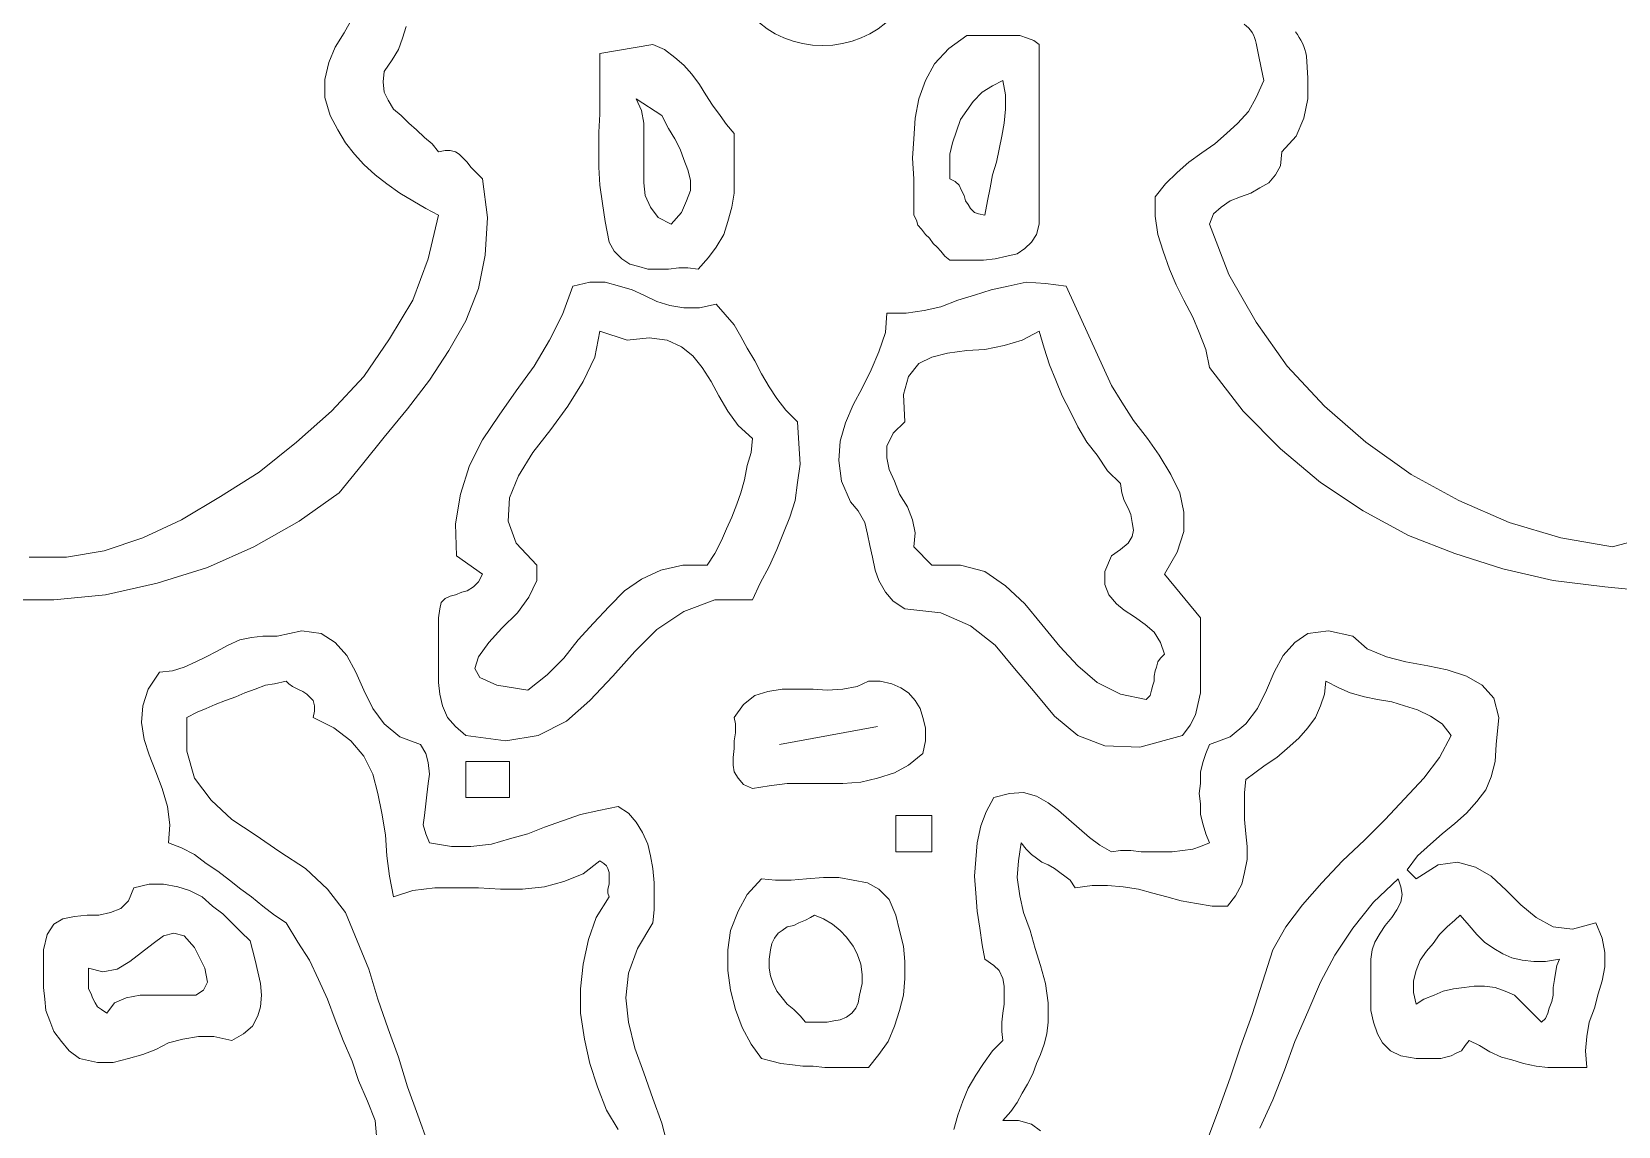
# Model space of a CAD drawing. Header units: millimetres. Extents: x -102 to 1947, y 0 to 1377.
# Drawn here: x 44 to 179.3, y 648.2 to 741.6 of the extents above; entities that cross this region are included whole.
import ezdxf

# ---------------------------------------------------------------- set-up
doc = ezdxf.new("R2010")
doc.units = ezdxf.units.MM
doc.layers.add('ceco.net 341', color=7, linetype='Continuous', lineweight=5)

# ---------------------------------------------------------------- blocks, each defined once
blk = doc.blocks.new('A$C00E300AF')
for p, q in [((-280.4, 823.99), (-289.44, 822.45)), ((-278.42, 823.11), (-280.4, 823.99)), ((-276.65, 821.79), (-278.42, 823.11)), ((-229.94, 823.33), (-232.36, 820.68)), ((-226.85, 825.53), (-229.94, 823.33)), ((-225.53, 825.53), (-226.85, 825.53)), ((-224.21, 825.53), (-225.53, 825.53)), ((-222.89, 825.53), (-224.21, 825.53)), ((-221.56, 825.53), (-222.89, 825.53)), ((-220.24, 825.53), (-221.56, 825.53)), ((-218.92, 825.53), (-220.24, 825.53)), ((-217.82, 825.53), (-218.92, 825.53)), ((-216.5, 825.09), (-217.82, 825.53)), ((-215.39, 824.65), (-216.5, 825.09)), ((-214.51, 823.99), (-215.39, 824.65)), ((-214.51, 820.91), (-214.51, 823.99)), ((-289.44, 822.45), (-289.44, 818.92)), ((-275.11, 820.46), (-276.65, 821.79)), ((-273.79, 818.92), (-275.11, 820.46)), ((-232.36, 820.68), (-233.9, 817.82)), ((-214.51, 817.6), (-214.51, 820.91)), ((-289.44, 818.92), (-289.44, 815.4)), ((-272.47, 817.16), (-273.79, 818.92)), ((-233.9, 817.82), (-235.01, 814.73)), ((-214.51, 814.51), (-214.51, 817.6)), ((-289.44, 815.4), (-289.44, 812.09)), ((-271.37, 815.4), (-272.47, 817.16)), ((-270.26, 813.63), (-271.37, 815.4)), ((-268.94, 811.87), (-270.26, 813.63)), ((-235.01, 814.73), (-235.67, 811.43)), ((-214.51, 811.21), (-214.51, 814.51)), ((-289.44, 812.09), (-289.66, 809.01)), ((-267.84, 810.33), (-268.94, 811.87)), ((-266.52, 808.79), (-267.84, 810.33)), ((-235.67, 811.43), (-235.89, 807.9)), ((-214.51, 807.9), (-214.51, 811.21)), ((-289.66, 809.01), (-289.66, 806.14)), ((-266.52, 806.14), (-266.52, 808.79)), ((-235.89, 807.9), (-236.11, 804.6)), ((-214.51, 804.82), (-214.51, 807.9)), ((-289.66, 806.14), (-289.66, 803.06)), ((-266.52, 803.5), (-266.52, 806.14)), ((-236.11, 804.6), (-235.89, 801.07)), ((-214.51, 801.73), (-214.51, 804.82)), ((-289.66, 803.06), (-289.44, 799.97)), ((-266.52, 801.07), (-266.52, 803.5)), ((-214.51, 798.87), (-214.51, 801.73)), ((-289.44, 799.97), (-288.99, 796.89)), ((-266.96, 796.22), (-266.52, 798.65)), ((-266.52, 798.65), (-266.52, 801.07)), ((-235.89, 801.07), (-235.89, 797.99)), ((-214.51, 796), (-214.51, 798.87)), ((-288.99, 796.89), (-288.55, 793.8)), ((-267.62, 793.8), (-266.96, 796.22)), ((-235.89, 797.99), (-235.89, 794.9)), ((-214.51, 793.36), (-214.51, 796)), ((-288.55, 793.8), (-287.89, 790.27)), ((-268.28, 791.6), (-267.62, 793.8)), ((-235.89, 794.9), (-235.45, 794.02)), ((-235.45, 794.02), (-235.23, 793.14)), ((-214.95, 791.6), (-214.51, 793.36)), ((-269.6, 789.39), (-268.28, 791.6)), ((-235.23, 793.14), (-234.57, 792.48)), ((-234.57, 792.48), (-233.9, 791.6)), ((-233.9, 791.6), (-233.24, 790.94)), ((-233.24, 790.94), (-232.58, 790.05)), ((-215.83, 790.27), (-214.95, 791.6)), ((-287.89, 790.27), (-287.01, 788.73)), ((-287.01, 788.73), (-285.69, 787.41)), ((-270.93, 787.63), (-269.6, 789.39)), ((-232.58, 790.05), (-231.92, 789.39)), ((-231.92, 789.39), (-231.26, 788.73)), ((-231.26, 788.73), (-230.6, 787.85)), ((-230.6, 787.85), (-229.72, 787.19)), ((-222, 787.41), (-220.02, 787.85)), ((-220.02, 787.85), (-218.26, 788.29)), ((-218.26, 788.29), (-216.94, 789.17)), ((-216.94, 789.17), (-215.83, 790.27)), ((-285.69, 787.41), (-284.37, 786.53)), ((-284.37, 786.53), (-282.82, 786.09)), ((-282.82, 786.09), (-281.28, 785.65)), ((-281.28, 785.65), (-279.52, 785.65)), ((-279.52, 785.65), (-277.76, 785.65)), ((-277.76, 785.65), (-275.99, 785.87)), ((-275.99, 785.87), (-274.45, 785.87)), ((-274.45, 785.87), (-272.69, 785.65)), ((-272.69, 785.65), (-270.93, 787.63)), ((-229.72, 787.19), (-227.95, 787.19)), ((-227.95, 787.19), (-225.97, 787.19)), ((-225.97, 787.19), (-223.99, 787.19)), ((-223.99, 787.19), (-222, 787.41)), ((-294.06, 782.78), (-295.83, 777.93)), ((-291.2, 783.44), (-294.06, 782.78)), ((-288.55, 783.44), (-291.2, 783.44)), ((-286.13, 782.78), (-288.55, 783.44)), ((-283.93, 782.12), (-286.13, 782.78)), ((-219.8, 782.78), (-222.67, 782.12)), ((-216.72, 783.44), (-219.8, 782.78)), ((-213.41, 783.22), (-216.72, 783.44)), ((-209.88, 782.78), (-213.41, 783.22)), ((-202.17, 765.81), (-209.88, 782.78)), ((-281.94, 781.24), (-283.93, 782.12)), ((-279.74, 780.14), (-281.94, 781.24)), ((-277.54, 779.48), (-279.74, 780.14)), ((-269.6, 779.7), (-272.47, 779.04)), ((-268.06, 777.93), (-269.6, 779.7)), ((-228.4, 780.36), (-231.26, 779.26)), ((-225.53, 781.24), (-228.4, 780.36)), ((-222.67, 782.12), (-225.53, 781.24)), ((-295.83, 777.93), (-298.03, 773.53)), ((-275.11, 779.04), (-277.54, 779.48)), ((-272.47, 779.04), (-275.11, 779.04)), ((-266.52, 776.17), (-268.06, 777.93)), ((-240.52, 778.15), (-240.74, 774.85)), ((-237.21, 778.15), (-240.52, 778.15)), ((-234.12, 778.6), (-237.21, 778.15)), ((-231.26, 779.26), (-234.12, 778.6)), ((-265.42, 774.19), (-266.52, 776.17)), ((-240.74, 774.85), (-241.84, 771.54)), ((-298.03, 773.53), (-300.67, 769.12)), ((-264.31, 772.2), (-265.42, 774.19)), ((-262.99, 770), (-264.31, 772.2)), ((-241.84, 771.54), (-243.16, 768.46)), ((-300.67, 769.12), (-303.76, 764.93)), ((-261.89, 767.8), (-262.99, 770)), ((-260.57, 765.59), (-261.89, 767.8)), ((-243.16, 768.46), (-244.7, 765.37)), ((-303.76, 764.93), (-306.62, 760.75)), ((-259.25, 763.61), (-260.57, 765.59)), ((-257.7, 761.63), (-259.25, 763.61)), ((-244.7, 765.37), (-246.24, 762.51)), ((-200.41, 762.95), (-202.17, 765.81)), ((-306.62, 760.75), (-309.49, 756.56)), ((-255.72, 759.64), (-257.7, 761.63)), ((-246.24, 762.51), (-247.57, 759.42)), ((-198.43, 759.86), (-200.41, 762.95)), ((-255.5, 755.9), (-255.72, 759.64)), ((-247.57, 759.42), (-248.45, 756.34)), ((-196, 756.78), (-198.43, 759.86)), ((-309.49, 756.56), (-311.69, 752.15)), ((-255.28, 752.37), (-255.5, 755.9)), ((-248.45, 756.34), (-248.67, 753.03)), ((-194.02, 753.91), (-196, 756.78)), ((-248.67, 753.03), (-248.23, 749.51)), ((-192.04, 750.61), (-194.02, 753.91)), ((-311.69, 752.15), (-313.23, 747.3)), ((-255.72, 749.29), (-255.28, 752.37)), ((-190.49, 747.52), (-192.04, 750.61)), ((-313.23, 747.3), (-314.12, 742.24)), ((-256.16, 746.2), (-255.72, 749.29)), ((-248.23, 749.51), (-246.69, 745.98)), ((-189.83, 744.22), (-190.49, 747.52)), ((-257.04, 743.34), (-256.16, 746.2)), ((-246.69, 745.98), (-245.36, 744.44)), ((-314.12, 742.24), (-313.9, 736.73)), ((-258.14, 740.69), (-257.04, 743.34)), ((-245.36, 744.44), (-244.26, 742.46)), ((-244.26, 742.46), (-243.82, 740.47)), ((-189.83, 740.91), (-189.83, 744.22)), ((-259.25, 737.83), (-258.14, 740.69)), ((-243.82, 740.47), (-243.38, 738.49)), ((-190.93, 737.39), (-189.83, 740.91)), ((-313.9, 736.73), (-309.49, 733.64)), ((-260.57, 734.96), (-259.25, 737.83)), ((-243.38, 738.49), (-242.94, 736.51)), ((-242.94, 736.51), (-242.5, 734.3)), ((-193.14, 733.64), (-190.93, 737.39)), ((-309.49, 733.64), (-310.15, 732.32)), ((-262.11, 732.1), (-260.57, 734.96)), ((-242.5, 734.3), (-241.84, 732.54)), ((-186.97, 726.15), (-193.14, 733.64)), ((-311.03, 731.44), (-312.13, 730.78)), ((-310.15, 732.32), (-311.03, 731.44)), ((-263.43, 729.23), (-262.11, 732.1)), ((-241.84, 732.54), (-240.74, 730.56)), ((-316.54, 728.79), (-316.76, 727.69)), ((-315.88, 729.45), (-316.54, 728.79)), ((-315, 729.9), (-315.88, 729.45)), ((-314.12, 730.12), (-315, 729.9)), ((-313.01, 730.56), (-314.12, 730.12)), ((-312.13, 730.78), (-313.01, 730.56)), ((-275.11, 727.25), (-269.82, 729.23)), ((-269.82, 729.23), (-263.43, 729.23)), ((-240.74, 730.56), (-239.41, 729.01)), ((-239.41, 729.01), (-237.43, 727.69)), ((-316.76, 727.69), (-316.98, 726.15)), ((-316.98, 726.15), (-316.98, 723.95)), ((-279.74, 724.17), (-275.11, 727.25)), ((-237.43, 727.69), (-231.26, 727.03)), ((-231.26, 727.03), (-226.19, 724.83)), ((-186.97, 723.95), (-186.97, 726.15)), ((-348.93, 722.84), (-350.92, 722.4)), ((-346.95, 723.06), (-348.93, 722.84)), ((-344.53, 723.06), (-346.95, 723.06)), ((-340.34, 723.95), (-344.53, 723.06)), ((-337.03, 723.5), (-340.34, 723.95)), ((-334.61, 721.96), (-337.03, 723.5)), ((-316.98, 723.95), (-316.98, 721.74)), ((-283.49, 720.42), (-279.74, 724.17)), ((-226.19, 724.83), (-222, 721.52)), ((-186.97, 721.96), (-186.97, 723.95)), ((-168.68, 723.5), (-170.88, 721.96)), ((-165.15, 723.95), (-168.68, 723.5)), ((-160.96, 723.06), (-165.15, 723.95)), ((-158.54, 720.86), (-160.96, 723.06)), ((-354.88, 720.42), (-356.65, 719.54)), ((-352.9, 721.52), (-354.88, 720.42)), ((-350.92, 722.4), (-352.9, 721.52)), ((-332.63, 719.76), (-334.61, 721.96)), ((-316.98, 721.74), (-316.98, 719.54)), ((-287.23, 716.23), (-283.49, 720.42)), ((-222, 721.52), (-218.7, 717.56)), ((-186.97, 719.76), (-186.97, 721.96)), ((-170.88, 721.96), (-172.86, 719.76)), ((-155.24, 719.54), (-158.54, 720.86)), ((-360.39, 717.78), (-362.38, 717.11)), ((-358.41, 718.66), (-360.39, 717.78)), ((-356.65, 719.54), (-358.41, 718.66)), ((-331.08, 716.89), (-332.63, 719.76)), ((-316.98, 719.54), (-316.98, 717.33)), ((-218.7, 717.56), (-215.17, 713.37)), ((-186.97, 717.56), (-186.97, 719.76)), ((-186.97, 715.35), (-186.97, 717.56)), ((-172.86, 719.76), (-174.41, 716.89)), ((-151.93, 718.66), (-155.24, 719.54)), ((-148.18, 718), (-151.93, 718.66)), ((-144.88, 717.33), (-148.18, 718)), ((-364.58, 716.89), (-366.56, 714.03)), ((-362.38, 717.11), (-364.58, 716.89)), ((-329.76, 713.81), (-331.08, 716.89)), ((-316.98, 717.33), (-316.98, 715.13)), ((-316.98, 715.13), (-316.76, 713.15)), ((-291.2, 712.05), (-287.23, 716.23)), ((-243.6, 715.35), (-245.58, 714.47)), ((-241.62, 715.35), (-243.6, 715.35)), ((-239.63, 714.91), (-241.62, 715.35)), ((-238.09, 714.25), (-239.63, 714.91)), ((-186.97, 713.37), (-186.97, 715.35)), ((-174.41, 716.89), (-175.73, 713.81)), ((-141.57, 716.23), (-144.88, 717.33)), ((-138.93, 714.69), (-141.57, 716.23)), ((-136.94, 712.49), (-138.93, 714.69)), ((-366.56, 714.03), (-367.44, 711.16)), ((-328.22, 710.72), (-329.76, 713.81)), ((-316.76, 713.15), (-316.32, 711.16)), ((-295.17, 708.52), (-291.2, 712.05)), ((-262.99, 712.93), (-264.98, 711.38)), ((-260.79, 713.59), (-262.99, 712.93)), ((-258.36, 714.03), (-260.79, 713.59)), ((-255.72, 714.03), (-258.36, 714.03)), ((-253.08, 714.03), (-255.72, 714.03)), ((-250.65, 713.81), (-253.08, 714.03)), ((-248.01, 714.03), (-250.65, 713.81)), ((-245.58, 714.47), (-248.01, 714.03)), ((-236.77, 713.37), (-238.09, 714.25)), ((-235.67, 712.05), (-236.77, 713.37)), ((-234.79, 710.72), (-235.67, 712.05)), ((-215.17, 713.37), (-211.87, 709.4)), ((-187.41, 711.38), (-186.97, 713.37)), ((-175.73, 713.81), (-177.27, 710.72)), ((-136.06, 709.18), (-136.94, 712.49)), ((-367.44, 711.16), (-367.66, 708.3)), ((-326.24, 708.08), (-328.22, 710.72)), ((-316.32, 711.16), (-315.44, 709.18)), ((-264.98, 711.38), (-266.52, 709.18)), ((-234.35, 709.18), (-234.79, 710.72)), ((-211.87, 709.4), (-207.9, 706.1)), ((-188.73, 707.86), (-187.85, 709.62)), ((-187.85, 709.62), (-187.41, 711.38)), ((-177.27, 710.72), (-179.25, 708.08)), ((-367.66, 708.3), (-367.22, 705.44)), ((-323.59, 705.88), (-326.24, 708.08)), ((-315.44, 709.18), (-314.12, 707.64)), ((-314.12, 707.64), (-312.35, 706.1)), ((-300.01, 706.1), (-295.17, 708.52)), ((-266.52, 709.18), (-266.3, 708.08)), ((-266.3, 708.08), (-266.3, 706.54)), ((-233.9, 707.42), (-234.35, 709.18)), ((-233.9, 705.21), (-233.9, 707.42)), ((-190.05, 706.1), (-188.73, 707.86)), ((-179.25, 708.08), (-181.9, 705.88)), ((-136.5, 704.55), (-136.06, 709.18)), ((-367.22, 705.44), (-366.34, 702.79)), ((-320.07, 704.55), (-323.59, 705.88)), ((-319.18, 703.01), (-320.07, 704.55)), ((-312.35, 706.1), (-305.52, 705.21)), ((-305.52, 705.21), (-300.01, 706.1)), ((-266.52, 703.89), (-266.74, 702.35)), ((-266.3, 706.54), (-266.52, 705.21)), ((-266.52, 705.21), (-266.52, 703.89)), ((-234.35, 703.01), (-233.9, 705.21)), ((-207.9, 706.1), (-203.27, 704.33)), ((-203.27, 704.33), (-197.32, 704.11)), ((-197.32, 704.11), (-190.05, 706.1)), ((-185.42, 704.55), (-186.09, 703.01)), ((-181.9, 705.88), (-185.42, 704.55)), ((-136.72, 701.69), (-136.5, 704.55)), ((-366.34, 702.79), (-365.24, 699.93)), ((-318.74, 701.47), (-319.18, 703.01)), ((-318.52, 699.49), (-318.74, 701.47)), ((-304.86, 701.69), (-312.35, 701.69)), ((-312.35, 701.69), (-312.35, 695.52)), ((-304.86, 695.52), (-304.86, 701.69)), ((-266.74, 702.35), (-266.74, 701.03)), ((-236.77, 701.03), (-234.35, 703.01)), ((-186.53, 701.69), (-186.97, 699.93)), ((-186.09, 703.01), (-186.53, 701.69)), ((-137.39, 699.04), (-136.72, 701.69)), ((-365.24, 699.93), (-364.14, 697.06)), ((-318.74, 697.94), (-318.52, 699.49)), ((-266.74, 701.03), (-266.52, 699.93)), ((-266.52, 699.93), (-265.86, 698.82)), ((-265.86, 698.82), (-264.98, 697.72)), ((-244.92, 698.16), (-242.06, 698.82)), ((-242.06, 698.82), (-239.19, 699.71)), ((-239.19, 699.71), (-236.77, 701.03)), ((-186.97, 699.93), (-186.97, 697.94)), ((-138.27, 696.84), (-137.39, 699.04)), ((-364.14, 697.06), (-363.26, 693.98)), ((-319.18, 694.42), (-318.96, 695.96)), ((-318.96, 695.96), (-318.74, 697.94)), ((-264.98, 697.72), (-263.43, 697.06)), ((-263.43, 697.06), (-260.57, 697.5)), ((-260.57, 697.5), (-257.48, 697.94)), ((-257.48, 697.94), (-254.4, 697.94)), ((-254.4, 697.94), (-251.31, 697.94)), ((-251.31, 697.94), (-248.01, 697.94)), ((-248.01, 697.94), (-244.92, 698.16)), ((-219.58, 696.18), (-222.23, 695.52)), ((-217.16, 696.4), (-219.58, 696.18)), ((-214.95, 695.74), (-217.16, 696.4)), ((-212.97, 694.64), (-214.95, 695.74)), ((-186.97, 697.94), (-187.19, 696.18)), ((-187.19, 696.18), (-186.97, 694.42)), ((-139.81, 694.86), (-138.27, 696.84)), ((-363.26, 693.98), (-362.82, 690.89)), ((-319.4, 692.43), (-319.18, 694.42)), ((-312.35, 695.52), (-304.86, 695.52)), ((-289.66, 693.32), (-292.74, 692.65)), ((-286.35, 693.98), (-289.66, 693.32)), ((-284.59, 692.87), (-286.35, 693.98)), ((-223.55, 693.09), (-224.43, 690.67)), ((-222.23, 695.52), (-223.55, 693.09)), ((-211.21, 693.32), (-212.97, 694.64)), ((-209.44, 691.77), (-211.21, 693.32)), ((-186.97, 694.42), (-186.97, 692.65)), ((-141.57, 692.87), (-139.81, 694.86)), ((-362.82, 690.89), (-363.04, 687.81)), ((-319.63, 690.89), (-319.4, 692.43)), ((-319.18, 689.35), (-319.63, 690.89)), ((-298.91, 690.45), (-301.78, 689.35)), ((-295.83, 691.55), (-298.91, 690.45)), ((-292.74, 692.65), (-295.83, 691.55)), ((-283.27, 691.33), (-284.59, 692.87)), ((-282.16, 689.57), (-283.27, 691.33)), ((-232.8, 692.43), (-238.97, 692.43)), ((-238.97, 692.43), (-238.97, 686.26)), ((-232.8, 686.26), (-232.8, 692.43)), ((-224.43, 690.67), (-225.09, 687.81)), ((-207.68, 690.23), (-209.44, 691.77)), ((-186.97, 692.65), (-186.53, 690.89)), ((-186.53, 690.89), (-186.09, 689.35)), ((-145.76, 689.35), (-143.56, 691.11)), ((-143.56, 691.11), (-141.57, 692.87)), ((-363.04, 687.81), (-360.83, 686.92)), ((-318.52, 687.81), (-319.18, 689.35)), ((-314.78, 687.15), (-318.52, 687.81)), ((-304.86, 688.47), (-307.95, 687.59)), ((-301.78, 689.35), (-304.86, 688.47)), ((-281.28, 687.59), (-282.16, 689.57)), ((-225.09, 687.81), (-225.31, 684.94)), ((-205.92, 688.69), (-207.68, 690.23)), ((-204.16, 687.37), (-205.92, 688.69)), ((-185.42, 687.81), (-186.97, 687.15)), ((-186.09, 689.35), (-185.42, 687.81)), ((-147.74, 687.59), (-145.76, 689.35)), ((-360.83, 686.92), (-358.63, 685.82)), ((-358.63, 685.82), (-356.65, 684.28)), ((-311.47, 687.15), (-314.78, 687.15)), ((-307.95, 687.59), (-311.47, 687.15)), ((-280.84, 685.6), (-281.28, 687.59)), ((-280.4, 683.4), (-280.84, 685.6)), ((-238.97, 686.26), (-232.8, 686.26)), ((-225.31, 684.94), (-225.53, 682.08)), ((-202.17, 686.26), (-204.16, 687.37)), ((-200.63, 686.48), (-202.17, 686.26)), ((-198.87, 686.48), (-200.63, 686.48)), ((-197.1, 686.26), (-198.87, 686.48)), ((-195.34, 686.26), (-197.1, 686.26)), ((-193.36, 686.26), (-195.34, 686.26)), ((-191.82, 686.26), (-193.36, 686.26)), ((-190.05, 686.48), (-191.82, 686.26)), ((-188.29, 686.7), (-190.05, 686.48)), ((-186.97, 687.15), (-188.29, 686.7)), ((-151.71, 683.18), (-149.95, 685.6)), ((-149.95, 685.6), (-147.74, 687.59)), ((-356.65, 684.28), (-354.66, 682.96)), ((-354.66, 682.96), (-352.68, 681.42)), ((-280.18, 680.97), (-280.4, 683.4)), ((-150.17, 681.64), (-151.71, 683.18)), ((-146.42, 684.06), (-150.17, 681.64)), ((-143.12, 684.5), (-146.42, 684.06)), ((-140.03, 683.62), (-143.12, 684.5)), ((-137.39, 682.08), (-140.03, 683.62)), ((-368.99, 680.09), (-369.87, 677.89)), ((-366.34, 680.75), (-368.99, 680.09)), ((-363.92, 680.75), (-366.34, 680.75)), ((-361.49, 680.31), (-363.92, 680.75)), ((-359.51, 679.65), (-361.49, 680.31)), ((-357.31, 678.55), (-359.51, 679.65)), ((-352.68, 681.42), (-350.7, 679.87)), ((-350.7, 679.87), (-348.93, 678.55)), ((-280.18, 678.77), (-280.18, 680.97)), ((-261.89, 681.64), (-264.31, 678.99)), ((-259.47, 681.42), (-261.89, 681.64)), ((-256.82, 681.42), (-259.47, 681.42)), ((-254.18, 681.64), (-256.82, 681.42)), ((-251.31, 681.86), (-254.18, 681.64)), ((-248.67, 681.86), (-251.31, 681.86)), ((-246.24, 681.42), (-248.67, 681.86)), ((-243.82, 680.97), (-246.24, 681.42)), ((-241.84, 679.87), (-243.82, 680.97)), ((-240.07, 678.11), (-241.84, 679.87)), ((-225.53, 682.08), (-225.31, 679.21)), ((-157.44, 677.67), (-153.25, 681.64)), ((-153.25, 681.64), (-152.81, 680.31)), ((-152.81, 680.31), (-152.59, 678.99)), ((-134.74, 679.65), (-137.39, 682.08)), ((-132.32, 677.23), (-134.74, 679.65)), ((-369.87, 677.89), (-371.19, 676.57)), ((-355.54, 677.01), (-357.31, 678.55)), ((-353.78, 675.69), (-355.54, 677.01)), ((-348.93, 678.55), (-346.95, 677.01)), ((-346.95, 677.01), (-344.97, 675.47)), ((-280.18, 676.35), (-280.18, 678.77)), ((-264.31, 678.99), (-265.86, 676.13)), ((-238.97, 675.47), (-240.07, 678.11)), ((-225.31, 679.21), (-225.09, 676.13)), ((-160.96, 673.26), (-157.44, 677.67)), ((-152.81, 677.67), (-153.47, 676.35)), ((-152.59, 678.99), (-152.81, 677.67)), ((-129.67, 675.03), (-132.32, 677.23)), ((-381.11, 674.8), (-382.65, 673.92)), ((-379.12, 675.25), (-381.11, 674.8)), ((-376.92, 675.47), (-379.12, 675.25)), ((-374.94, 675.47), (-376.92, 675.47)), ((-372.95, 675.91), (-374.94, 675.47)), ((-371.19, 676.57), (-372.95, 675.91)), ((-352.24, 674.14), (-353.78, 675.69)), ((-350.7, 672.6), (-352.24, 674.14)), ((-344.97, 675.47), (-342.98, 674.14)), ((-342.98, 674.14), (-341, 670.84)), ((-283.05, 669.74), (-280.4, 674.14)), ((-280.4, 674.14), (-280.18, 676.35)), ((-265.86, 676.13), (-267.18, 672.82)), ((-238.31, 672.82), (-238.97, 675.47)), ((-225.09, 676.13), (-224.65, 673.26)), ((-154.35, 675.03), (-155.46, 673.7)), ((-153.47, 676.35), (-154.35, 675.03)), ((-126.81, 673.48), (-129.67, 675.03)), ((-119.54, 674.14), (-123.5, 673.04)), ((-118.43, 671.5), (-119.54, 674.14)), ((-383.75, 672.16), (-384.41, 669.52)), ((-382.65, 673.92), (-383.75, 672.16)), ((-349.15, 671.06), (-350.7, 672.6)), ((-267.18, 672.82), (-267.62, 669.52)), ((-237.65, 670.18), (-238.31, 672.82)), ((-224.65, 673.26), (-224.21, 670.4)), ((-164.05, 668.63), (-160.96, 673.26)), ((-156.34, 672.38), (-157.22, 670.84)), ((-155.46, 673.7), (-156.34, 672.38)), ((-123.5, 673.04), (-126.81, 673.48)), ((-117.99, 669.08), (-118.43, 671.5)), ((-384.41, 669.52), (-384.41, 667.31)), ((-348.71, 669.52), (-349.15, 671.06)), ((-348.27, 667.75), (-348.71, 669.52)), ((-341, 670.84), (-339.02, 667.75)), ((-284.59, 665.55), (-283.05, 669.74)), ((-267.62, 669.52), (-267.62, 665.99)), ((-237.43, 667.53), (-237.65, 670.18)), ((-224.21, 670.4), (-223.77, 667.97)), ((-157.66, 669.52), (-157.88, 667.97)), ((-157.22, 670.84), (-157.66, 669.52)), ((-117.99, 666.65), (-117.99, 669.08)), ((-384.41, 667.31), (-384.41, 665.33)), ((-347.83, 665.77), (-348.27, 667.75)), ((-339.02, 667.75), (-337.47, 664.45)), ((-267.62, 665.99), (-267.18, 662.68)), ((-237.43, 664.67), (-237.43, 667.53)), ((-223.77, 667.97), (-222.23, 666.87)), ((-222.23, 666.87), (-221.34, 665.99)), ((-221.34, 665.99), (-220.68, 664.67)), ((-166.47, 664.01), (-164.05, 668.63)), ((-157.88, 667.97), (-157.88, 665.77)), ((-118.43, 664.23), (-117.99, 666.65)), ((-384.41, 665.33), (-384.41, 663.13)), ((-347.39, 663.79), (-347.83, 665.77)), ((-347.17, 661.8), (-347.39, 663.79)), ((-337.47, 664.45), (-335.93, 661.14)), ((-285.03, 661.36), (-284.59, 665.55)), ((-237.65, 661.8), (-237.43, 664.67)), ((-220.68, 664.67), (-220.46, 663.35)), ((-220.46, 663.35), (-220.46, 661.8)), ((-168.68, 658.94), (-166.47, 664.01)), ((-157.88, 665.77), (-157.88, 663.57)), ((-157.88, 663.57), (-157.88, 661.36)), ((-119.1, 662.02), (-118.43, 664.23)), ((-384.41, 663.13), (-384.19, 661.14)), ((-384.19, 661.14), (-383.97, 659.16)), ((-347.39, 659.82), (-347.17, 661.8)), ((-335.93, 661.14), (-334.61, 657.62)), ((-284.59, 657.18), (-285.03, 661.36)), ((-267.18, 662.68), (-266.3, 659.38)), ((-238.31, 659.16), (-237.65, 661.8)), ((-220.46, 661.8), (-220.46, 660.26)), ((-157.88, 661.36), (-157.88, 659.16)), ((-119.76, 659.6), (-119.1, 662.02)), ((-383.97, 659.16), (-383.31, 657.4)), ((-348.71, 656.51), (-347.83, 658.28)), ((-347.83, 658.28), (-347.39, 659.82)), ((-266.3, 659.38), (-265.2, 656.29)), ((-239.19, 656.51), (-238.31, 659.16)), ((-220.68, 658.72), (-220.9, 657.18)), ((-220.46, 660.26), (-220.68, 658.72)), ((-170.88, 653.87), (-168.68, 658.94)), ((-157.88, 659.16), (-157.44, 657.18)), ((-120.64, 657.18), (-119.76, 659.6)), ((-383.31, 657.4), (-382.65, 655.63)), ((-382.65, 655.63), (-381.33, 653.87)), ((-352.24, 654.09), (-350.26, 655.19)), ((-350.26, 655.19), (-348.71, 656.51)), ((-334.61, 657.62), (-333.29, 654.09)), ((-283.49, 652.77), (-284.59, 657.18)), ((-265.2, 656.29), (-263.65, 653.43)), ((-240.29, 653.87), (-239.19, 656.51)), ((-220.9, 657.18), (-220.9, 655.63)), ((-220.9, 655.63), (-220.68, 654.09)), ((-157.44, 657.18), (-156.78, 655.19)), ((-156.78, 655.19), (-155.9, 653.65)), ((-121.08, 654.75), (-120.64, 657.18)), ((-381.33, 653.87), (-380, 652.33)), ((-367.44, 651.67), (-365.24, 652.55)), ((-365.24, 652.55), (-363.04, 653.65)), ((-363.04, 653.65), (-360.61, 654.31)), ((-360.61, 654.31), (-357.97, 654.75)), ((-357.97, 654.75), (-355.32, 654.75)), ((-355.32, 654.75), (-352.24, 654.09)), ((-333.29, 654.09), (-331.75, 650.56)), ((-281.94, 648.58), (-283.49, 652.77)), ((-263.65, 653.43), (-261.89, 651.01)), ((-241.84, 651.67), (-240.29, 653.87)), ((-220.68, 654.09), (-222.45, 652.33)), ((-172.64, 649.02), (-170.88, 653.87)), ((-155.9, 653.65), (-154.57, 652.33)), ((-142.45, 652.33), (-141.79, 653.21)), ((-141.79, 653.21), (-141.13, 654.09)), ((-141.13, 654.09), (-139.37, 653.21)), ((-139.37, 653.21), (-137.61, 652.11)), ((-121.3, 652.33), (-121.08, 654.75)), ((-380, 652.33), (-378.24, 651.01)), ((-378.24, 651.01), (-375.16, 650.34)), ((-375.16, 650.34), (-372.51, 650.34)), ((-372.51, 650.34), (-369.87, 651.01)), ((-369.87, 651.01), (-367.44, 651.67)), ((-331.75, 650.56), (-330.64, 647.26)), ((-261.89, 651.01), (-260.13, 650.56)), ((-260.13, 650.56), (-258.58, 650.12)), ((-258.58, 650.12), (-256.6, 649.9)), ((-256.6, 649.9), (-254.84, 649.68)), ((-243.6, 649.46), (-241.84, 651.67)), ((-223.99, 650.12), (-225.31, 648.14)), ((-222.45, 652.33), (-223.99, 650.12)), ((-154.57, 652.33), (-152.81, 651.45)), ((-152.81, 651.45), (-150.17, 651.01)), ((-150.17, 651.01), (-149.29, 651.01)), ((-149.29, 651.01), (-148.18, 651.01)), ((-148.18, 651.01), (-147.08, 651.01)), ((-147.08, 651.01), (-145.98, 651.01)), ((-145.98, 651.01), (-145.1, 651.23)), ((-145.1, 651.23), (-144.22, 651.45)), ((-144.22, 651.45), (-143.34, 651.89)), ((-143.34, 651.89), (-142.45, 652.33)), ((-137.61, 652.11), (-135.62, 651.23)), ((-135.62, 651.23), (-133.86, 650.79)), ((-133.86, 650.79), (-131.88, 650.12)), ((-131.88, 650.12), (-129.67, 649.68)), ((-121.08, 649.46), (-121.3, 652.33)), ((-330.64, 647.26), (-329.1, 643.73)), ((-280.4, 644.17), (-281.94, 648.58)), ((-254.84, 649.68), (-253.08, 649.68)), ((-253.08, 649.68), (-251.09, 649.46)), ((-251.09, 649.46), (-249.33, 649.46)), ((-249.33, 649.46), (-247.35, 649.46)), ((-247.35, 649.46), (-245.58, 649.46)), ((-245.58, 649.46), (-243.6, 649.46)), ((-225.31, 648.14), (-226.63, 645.94)), ((-174.63, 643.95), (-172.64, 649.02)), ((-129.67, 649.68), (-127.69, 649.46)), ((-127.69, 649.46), (-125.49, 649.46)), ((-125.49, 649.46), (-123.28, 649.46)), ((-123.28, 649.46), (-121.08, 649.46)), ((-226.63, 645.94), (-227.51, 643.73)), ((-329.1, 643.73), (-327.78, 640.43)), ((-278.86, 639.99), (-280.4, 644.17)), ((-227.51, 643.73), (-228.4, 641.31)), ((-176.83, 639.11), (-174.63, 643.95)), ((-327.78, 640.43), (-327.56, 637.78)), ((-277.76, 635.58), (-278.86, 639.99)), ((-228.4, 641.31), (-229.06, 638.89))]:
    blk.add_line(p, q)
for centre, radius, start, end in [((-251.45, 840.74), 16.95, 180, 0), ((-182.24, 823.52), 4.79, 8.2912, 55.0538), ((-178.78, 820.05), 10.08, 11.1704, 37.3256)]:
    blk.add_arc(centre, radius, start, end)
at = {"layer": 'ceco.net 341'}
for p, q in [((-333.07, 825.97), (-331.75, 828.4)), ((-334.61, 823.55), (-333.07, 825.97)), ((-322.49, 827.08), (-323.15, 825.09)), ((-335.71, 820.91), (-334.61, 823.55)), ((-323.81, 823.11), (-324.91, 821.35)), ((-323.15, 825.09), (-323.81, 823.11)), ((-177.05, 822.23), (-177.49, 824.21)), ((-336.37, 818.04), (-335.71, 820.91)), ((-324.91, 821.35), (-326.24, 819.36)), ((-176.61, 820.02), (-177.05, 822.23)), ((-168.9, 822.01), (-168.68, 818.26)), ((-336.37, 814.96), (-336.37, 818.04)), ((-326.24, 819.36), (-326.46, 817.6)), ((-326.46, 817.6), (-326.24, 815.84)), ((-220.68, 817.82), (-222.45, 816.94)), ((-220.24, 815.4), (-220.68, 817.82)), ((-177.49, 814.96), (-176.17, 817.82)), ((-176.17, 817.82), (-176.61, 820.02)), ((-168.68, 818.26), (-168.68, 814.73)), ((-335.49, 811.87), (-336.37, 814.96)), ((-326.24, 815.84), (-325.58, 814.51)), ((-224.21, 815.84), (-225.75, 814.29)), ((-222.45, 816.94), (-224.21, 815.84)), ((-220.24, 812.97), (-220.24, 815.4)), ((-178.81, 812.53), (-177.49, 814.96)), ((-325.58, 814.51), (-324.69, 812.97)), ((-324.69, 812.97), (-323.37, 811.87)), ((-278.86, 811.87), (-283.27, 814.73)), ((-283.27, 814.73), (-282.38, 812.75)), ((-282.38, 812.75), (-281.94, 810.55)), ((-226.85, 812.75), (-227.95, 811.21)), ((-225.75, 814.29), (-226.85, 812.75)), ((-220.46, 810.55), (-220.24, 812.97)), ((-180.58, 810.55), (-178.81, 812.53)), ((-168.68, 814.73), (-169.34, 811.43)), ((-334.17, 809.45), (-335.49, 811.87)), ((-332.85, 807.24), (-334.17, 809.45)), ((-323.37, 811.87), (-322.05, 810.55)), ((-322.05, 810.55), (-320.73, 809.45)), ((-320.73, 809.45), (-319.4, 808.12)), ((-281.94, 810.55), (-281.94, 808.12)), ((-277.76, 809.67), (-278.86, 811.87)), ((-276.65, 807.9), (-277.76, 809.67)), ((-227.95, 811.21), (-228.62, 809.23)), ((-220.9, 808.34), (-220.46, 810.55)), ((-182.56, 808.79), (-180.58, 810.55)), ((-169.34, 811.43), (-170.66, 808.34)), ((-331.3, 805.26), (-332.85, 807.24)), ((-319.4, 808.12), (-318.08, 807.02)), ((-318.08, 807.02), (-316.98, 805.7)), ((-281.94, 808.12), (-281.94, 805.48)), ((-275.77, 806.14), (-276.65, 807.9)), ((-229.28, 807.24), (-229.72, 805.26)), ((-228.62, 809.23), (-229.28, 807.24)), ((-221.34, 806.14), (-220.9, 808.34)), ((-186.75, 805.48), (-184.54, 807.02)), ((-184.54, 807.02), (-182.56, 808.79)), ((-170.66, 808.34), (-173.08, 805.7)), ((-329.76, 803.5), (-331.3, 805.26)), ((-316.98, 805.7), (-315.88, 805.92)), ((-315.88, 805.92), (-315, 805.92)), ((-315, 805.92), (-314.12, 805.7)), ((-314.12, 805.7), (-313.46, 805.26)), ((-313.46, 805.26), (-312.79, 804.6)), ((-312.79, 804.6), (-312.13, 803.94)), ((-281.94, 805.48), (-281.94, 802.84)), ((-275.11, 804.38), (-275.77, 806.14)), ((-274.45, 802.61), (-275.11, 804.38)), ((-229.72, 805.26), (-229.72, 803.06)), ((-221.78, 803.94), (-221.34, 806.14)), ((-188.95, 803.94), (-186.75, 805.48)), ((-173.08, 805.7), (-173.3, 803.28)), ((-327.78, 801.73), (-329.76, 803.5)), ((-325.8, 800.19), (-327.78, 801.73)), ((-312.13, 803.94), (-311.47, 803.06)), ((-311.47, 803.06), (-310.81, 802.39)), ((-310.81, 802.39), (-310.15, 801.73)), ((-310.15, 801.73), (-309.49, 801.07)), ((-281.94, 802.84), (-281.94, 800.41)), ((-274.01, 800.85), (-274.45, 802.61)), ((-229.72, 803.06), (-229.72, 801.07)), ((-222.89, 799.53), (-222.45, 801.73)), ((-222.45, 801.73), (-221.78, 803.94)), ((-192.92, 800.19), (-190.93, 802.17)), ((-190.93, 802.17), (-188.95, 803.94)), ((-174.19, 801.73), (-175.29, 800.41)), ((-173.3, 803.28), (-174.19, 801.73)), ((-323.59, 798.65), (-325.8, 800.19)), ((-321.39, 797.33), (-323.59, 798.65)), ((-309.49, 801.07), (-308.61, 794.46)), ((-281.94, 800.41), (-281.72, 798.21)), ((-274.67, 797.33), (-274.01, 799.09)), ((-274.01, 799.09), (-274.01, 800.85)), ((-229.72, 801.07), (-228.84, 800.63)), ((-228.84, 800.63), (-228.17, 799.97)), ((-228.17, 799.97), (-227.73, 799.09)), ((-227.73, 799.09), (-227.29, 798.21)), ((-223.33, 797.33), (-222.89, 799.53)), ((-194.68, 797.99), (-192.92, 800.19)), ((-178.37, 798.65), (-180.14, 797.99)), ((-176.83, 799.53), (-178.37, 798.65)), ((-175.29, 800.41), (-176.83, 799.53)), ((-319.18, 796), (-321.39, 797.33)), ((-316.98, 794.9), (-319.18, 796)), ((-281.72, 798.21), (-280.84, 796.22)), ((-280.84, 796.22), (-279.52, 794.46)), ((-275.55, 795.34), (-274.67, 797.33)), ((-227.29, 798.21), (-227.07, 797.33)), ((-227.07, 797.33), (-226.63, 796.67)), ((-226.63, 796.67), (-226.19, 796)), ((-226.19, 796), (-225.53, 795.34)), ((-223.77, 794.9), (-223.33, 797.33)), ((-194.68, 794.68), (-194.68, 797.99)), ((-183.44, 796.22), (-184.76, 795.12)), ((-181.9, 797.33), (-183.44, 796.22)), ((-180.14, 797.99), (-181.9, 797.33)), ((-318.74, 787.41), (-316.98, 794.9)), ((-308.61, 794.46), (-309.05, 788.07)), ((-279.52, 794.46), (-277.32, 793.36)), ((-277.32, 793.36), (-275.55, 795.34)), ((-225.53, 795.34), (-224.87, 795.12)), ((-224.87, 795.12), (-223.77, 794.9)), ((-194.24, 791.6), (-194.68, 794.68)), ((-184.76, 795.12), (-185.42, 793.36)), ((-185.42, 793.36), (-182.12, 784.77)), ((-193.36, 788.73), (-194.24, 791.6)), ((-309.05, 788.07), (-310.15, 782.34)), ((-192.26, 785.65), (-193.36, 788.73)), ((-321.39, 780.36), (-318.74, 787.41)), ((-191.15, 783), (-192.26, 785.65)), ((-189.83, 780.36), (-191.15, 783)), ((-182.12, 784.77), (-177.49, 776.61)), ((-325.35, 773.75), (-321.39, 780.36)), ((-310.15, 782.34), (-312.35, 776.83)), ((-188.29, 777.49), (-189.83, 780.36)), ((-187.19, 774.85), (-188.29, 777.49)), ((-312.35, 776.83), (-315.22, 771.76)), ((-289.44, 775.07), (-290.32, 770.66)), ((-284.81, 773.53), (-289.44, 775.07)), ((-214.51, 775.07), (-217.38, 773.53)), ((-213.63, 772.2), (-214.51, 775.07)), ((-186.09, 771.98), (-187.19, 774.85)), ((-177.49, 776.61), (-172.2, 769.12)), ((-329.76, 767.36), (-325.35, 773.75)), ((-315.22, 771.76), (-318.52, 766.7)), ((-281.06, 773.97), (-284.81, 773.53)), ((-277.98, 773.53), (-281.06, 773.97)), ((-275.55, 772.43), (-277.98, 773.53)), ((-273.57, 770.88), (-275.55, 772.43)), ((-226.85, 771.76), (-230.16, 771.32)), ((-223.77, 771.98), (-226.85, 771.76)), ((-220.46, 772.65), (-223.77, 771.98)), ((-217.38, 773.53), (-220.46, 772.65)), ((-212.75, 769.34), (-213.63, 772.2)), ((-185.42, 768.9), (-186.09, 771.98)), ((-290.32, 770.66), (-292.3, 766.48)), ((-272.03, 768.9), (-273.57, 770.88)), ((-270.48, 766.48), (-272.03, 768.9)), ((-235.01, 769.56), (-236.77, 767.36)), ((-232.8, 770.66), (-235.01, 769.56)), ((-230.16, 771.32), (-232.8, 770.66)), ((-211.65, 766.7), (-212.75, 769.34)), ((-179.7, 761.41), (-185.42, 768.9)), ((-172.2, 769.12), (-165.81, 762.29)), ((-335.27, 761.41), (-329.76, 767.36)), ((-318.52, 766.7), (-322.27, 761.85)), ((-292.3, 766.48), (-294.94, 762.29)), ((-269.16, 764.05), (-270.48, 766.48)), ((-236.77, 767.36), (-237.65, 764.27)), ((-210.55, 764.05), (-211.65, 766.7)), ((-267.62, 761.41), (-269.16, 764.05)), ((-237.65, 764.27), (-237.43, 759.64)), ((-209.22, 761.41), (-210.55, 764.05)), ((-341.22, 756.12), (-335.27, 761.41)), ((-322.27, 761.85), (-326.24, 757)), ((-294.94, 762.29), (-297.81, 758.32)), ((-265.86, 758.98), (-267.62, 761.41)), ((-207.9, 758.76), (-209.22, 761.41)), ((-173.3, 755.02), (-179.7, 761.41)), ((-165.81, 762.29), (-158.76, 756.12)), ((-297.81, 758.32), (-300.89, 754.36)), ((-263.43, 756.78), (-265.86, 758.98)), ((-237.43, 759.64), (-239.41, 757.66)), ((-206.36, 756.12), (-207.9, 758.76)), ((-347.61, 751.05), (-341.22, 756.12)), ((-326.24, 757), (-329.98, 752.37)), ((-263.65, 754.36), (-263.43, 756.78)), ((-239.41, 757.66), (-240.52, 755.46)), ((-240.52, 755.46), (-240.52, 753.47)), ((-204.6, 753.91), (-206.36, 756.12)), ((-158.76, 756.12), (-151.05, 750.61)), ((-300.89, 754.36), (-303.32, 750.39)), ((-264.31, 752.15), (-263.65, 754.36)), ((-240.52, 753.47), (-240.07, 751.49)), ((-202.83, 751.27), (-204.6, 753.91)), ((-166.47, 749.29), (-173.3, 755.02)), ((-354.22, 746.86), (-347.61, 751.05)), ((-329.98, 752.37), (-333.95, 747.52)), ((-303.32, 750.39), (-304.86, 746.64)), ((-264.76, 749.73), (-264.31, 752.15)), ((-240.07, 751.49), (-239.19, 749.51)), ((-200.63, 749.07), (-202.83, 751.27)), ((-151.05, 750.61), (-142.89, 746.2)), ((-333.95, 747.52), (-340.78, 742.68)), ((-266.08, 745.54), (-265.42, 747.52)), ((-265.42, 747.52), (-264.76, 749.73)), ((-239.19, 749.51), (-238.31, 747.3)), ((-238.31, 747.3), (-236.99, 745.1)), ((-200.41, 747.52), (-200.63, 749.07)), ((-199.97, 746.2), (-200.41, 747.52)), ((-159.2, 744.44), (-166.47, 749.29)), ((-360.83, 742.9), (-354.22, 746.86)), ((-304.86, 746.64), (-305.08, 742.68)), ((-266.96, 743.34), (-266.08, 745.54)), ((-236.99, 745.1), (-236.11, 742.9)), ((-199.31, 744.88), (-199.97, 746.2)), ((-198.87, 743.78), (-199.31, 744.88)), ((-142.89, 746.2), (-134.3, 742.46)), ((-367.44, 739.81), (-360.83, 742.9)), ((-340.78, 742.68), (-348.49, 738.27)), ((-305.08, 742.68), (-303.76, 738.93)), ((-267.84, 741.35), (-266.96, 743.34)), ((-236.11, 742.9), (-235.67, 740.69)), ((-198.65, 742.46), (-198.87, 743.78)), ((-198.43, 741.13), (-198.65, 742.46)), ((-151.49, 740.25), (-159.2, 744.44)), ((-134.3, 742.46), (-125.49, 739.81)), ((-374.05, 737.61), (-367.44, 739.81)), ((-269.82, 737.17), (-268.72, 739.37)), ((-268.72, 739.37), (-267.84, 741.35)), ((-235.67, 740.69), (-235.89, 738.27)), ((-199.31, 738.93), (-198.65, 740.03)), ((-198.65, 740.03), (-198.43, 741.13)), ((-143.56, 737.17), (-151.49, 740.25)), ((-125.49, 739.81), (-116.67, 738.27)), ((-116.67, 738.27), (-111.82, 739.59)), ((-386.84, 736.51), (-380.45, 736.51)), ((-380.45, 736.51), (-374.05, 737.61)), ((-348.49, 738.27), (-356.43, 734.74)), ((-303.76, 738.93), (-300.23, 735.18)), ((-271.15, 735.18), (-269.82, 737.17)), ((-235.89, 738.27), (-232.8, 735.18)), ((-203.27, 734.08), (-202.17, 736.73)), ((-202.17, 736.73), (-200.63, 737.83)), ((-200.63, 737.83), (-199.31, 738.93)), ((-135.4, 734.52), (-143.56, 737.17)), ((-356.43, 734.74), (-365.02, 732.1)), ((-300.23, 735.18), (-300.23, 732.54)), ((-282.38, 732.76), (-279.08, 734.3)), ((-279.08, 734.3), (-275.33, 735.18)), ((-275.33, 735.18), (-271.15, 735.18)), ((-232.8, 735.18), (-227.95, 735.18)), ((-227.95, 735.18), (-223.77, 734.08)), ((-223.77, 734.08), (-220.24, 731.66)), ((-203.27, 731.88), (-203.27, 734.08)), ((-126.81, 732.54), (-135.4, 734.52)), ((-365.02, 732.1), (-373.83, 730.12)), ((-300.23, 732.54), (-301.56, 729.68)), ((-285.25, 730.78), (-282.38, 732.76)), ((-220.24, 731.66), (-216.94, 728.57)), ((-202.61, 730.12), (-203.27, 731.88)), ((-117.99, 731.44), (-126.81, 732.54)), ((-108.96, 730.56), (-117.99, 731.44)), ((-382.65, 729.23), (-391.46, 729.23)), ((-373.83, 730.12), (-382.65, 729.23)), ((-301.56, 729.68), (-303.54, 727.03)), ((-287.89, 728.13), (-285.25, 730.78)), ((-216.94, 728.57), (-214.07, 725.05)), ((-201.29, 728.57), (-202.61, 730.12)), ((-199.97, 727.47), (-201.29, 728.57)), ((-303.54, 727.03), (-306.18, 724.39)), ((-290.54, 725.27), (-287.89, 728.13)), ((-198.21, 726.37), (-199.97, 727.47)), ((-196.44, 725.05), (-198.21, 726.37)), ((-306.18, 724.39), (-308.39, 721.96)), ((-293.18, 722.4), (-290.54, 725.27)), ((-214.07, 725.05), (-210.99, 721.3)), ((-194.9, 723.73), (-196.44, 725.05)), ((-193.8, 721.96), (-194.9, 723.73)), ((-308.39, 721.96), (-310.15, 719.54)), ((-295.61, 719.32), (-293.18, 722.4)), ((-210.99, 721.3), (-207.9, 718)), ((-193.14, 719.98), (-193.8, 721.96)), ((-310.15, 719.54), (-310.81, 717.56)), ((-310.81, 717.56), (-309.93, 716.01)), ((-298.47, 716.45), (-295.61, 719.32)), ((-207.9, 718), (-204.6, 715.13)), ((-194.68, 717.11), (-194.46, 717.78)), ((-194.46, 717.78), (-194.24, 718.66)), ((-194.24, 718.66), (-193.8, 719.32)), ((-193.8, 719.32), (-193.14, 719.98)), ((-346.51, 714.69), (-348.27, 714.03)), ((-344.97, 714.91), (-346.51, 714.69)), ((-342.98, 715.35), (-344.97, 714.91)), ((-342.54, 714.91), (-342.98, 715.35)), ((-341.88, 714.47), (-342.54, 714.91)), ((-309.93, 716.01), (-307.06, 714.69)), ((-307.06, 714.69), (-301.78, 713.81)), ((-301.78, 713.81), (-298.47, 716.45)), ((-204.6, 715.13), (-200.63, 713.15)), ((-195.34, 713.81), (-195.12, 714.69)), ((-195.12, 714.69), (-194.9, 715.35)), ((-194.9, 716.23), (-194.68, 717.11)), ((-194.9, 715.35), (-194.9, 716.23)), ((-165.59, 715.35), (-165.81, 713.15)), ((-163.39, 714.25), (-165.59, 715.35)), ((-353.34, 712.05), (-355.1, 711.38)), ((-351.58, 712.71), (-353.34, 712.05)), ((-350.04, 713.37), (-351.58, 712.71)), ((-348.27, 714.03), (-350.04, 713.37)), ((-341, 714.03), (-341.88, 714.47)), ((-340.12, 713.59), (-341, 714.03)), ((-339.46, 713.15), (-340.12, 713.59)), ((-338.8, 712.49), (-339.46, 713.15)), ((-338.36, 712.05), (-338.8, 712.49)), ((-338.14, 711.16), (-338.36, 712.05)), ((-200.63, 713.15), (-196.22, 712.27)), ((-196.22, 712.27), (-195.56, 712.93)), ((-195.56, 712.93), (-195.34, 713.81)), ((-165.81, 713.15), (-166.47, 711.16)), ((-161.41, 713.37), (-163.39, 714.25)), ((-158.98, 712.71), (-161.41, 713.37)), ((-156.78, 712.27), (-158.98, 712.71)), ((-154.35, 711.83), (-156.78, 712.27)), ((-358.19, 710.06), (-359.95, 709.18)), ((-356.65, 710.72), (-358.19, 710.06)), ((-355.1, 711.38), (-356.65, 710.72)), ((-338.36, 709.18), (-338.14, 710.28)), ((-338.14, 710.28), (-338.14, 711.16)), ((-166.47, 711.16), (-167.35, 709.18)), ((-152.15, 711.16), (-154.35, 711.83)), ((-149.95, 710.5), (-152.15, 711.16)), ((-147.74, 709.4), (-149.95, 710.5)), ((-145.76, 708.08), (-147.74, 709.4)), ((-359.95, 709.18), (-359.95, 703.45)), ((-334.83, 707.42), (-338.36, 709.18)), ((-331.97, 705.21), (-334.83, 707.42)), ((-258.81, 704.55), (-242.06, 707.64)), ((-242.06, 707.64), (-258.81, 704.55)), ((-168.68, 707.42), (-170.22, 705.66)), ((-167.35, 709.18), (-168.68, 707.42)), ((-144.22, 706.1), (-145.76, 708.08)), ((-329.76, 702.57), (-331.97, 705.21)), ((-172.2, 703.89), (-173.97, 702.35)), ((-170.22, 705.66), (-172.2, 703.89)), ((-146.2, 702.35), (-144.22, 706.1)), ((-359.95, 703.45), (-358.63, 698.82)), ((-328.22, 699.49), (-329.76, 702.57)), ((-173.97, 702.35), (-175.95, 701.03)), ((-148.84, 698.82), (-146.2, 702.35)), ((-358.63, 698.82), (-355.76, 695.08)), ((-327.34, 696.18), (-328.22, 699.49)), ((-179.25, 698.6), (-179.47, 696.4)), ((-177.71, 699.71), (-179.25, 698.6)), ((-175.95, 701.03), (-177.71, 699.71)), ((-152.15, 695.3), (-148.84, 698.82)), ((-326.68, 692.87), (-327.34, 696.18)), ((-179.47, 696.4), (-179.47, 693.98)), ((-355.76, 695.08), (-352.24, 691.77)), ((-179.47, 693.98), (-179.47, 691.77)), ((-155.46, 691.77), (-152.15, 695.3)), ((-352.24, 691.77), (-348.27, 689.13)), ((-326.02, 689.13), (-326.68, 692.87)), ((-179.47, 691.77), (-179.25, 689.35)), ((-158.98, 688.25), (-155.46, 691.77)), ((-348.27, 689.13), (-344.09, 686.26)), ((-325.8, 685.6), (-326.02, 689.13)), ((-217.6, 687.81), (-218.04, 684.72)), ((-216.72, 686.7), (-217.6, 687.81)), ((-179.25, 689.35), (-179.03, 687.15)), ((-162.73, 684.72), (-158.98, 688.25)), ((-344.09, 686.26), (-339.68, 683.4)), ((-325.35, 682.08), (-325.8, 685.6)), ((-215.83, 685.82), (-216.72, 686.7)), ((-214.95, 685.16), (-215.83, 685.82)), ((-214.07, 684.5), (-214.95, 685.16)), ((-179.03, 684.94), (-179.47, 682.74)), ((-179.03, 687.15), (-179.03, 684.94)), ((-339.68, 683.4), (-335.93, 679.87)), ((-292.3, 682.52), (-295.61, 681.2)), ((-289.44, 684.72), (-292.3, 682.52)), ((-288.77, 684.28), (-289.44, 684.72)), ((-288.33, 683.84), (-288.77, 684.28)), ((-288.11, 683.4), (-288.33, 683.84)), ((-287.89, 682.74), (-288.11, 683.4)), ((-287.89, 682.08), (-287.89, 682.74)), ((-218.04, 684.72), (-218.26, 681.86)), ((-212.97, 684.06), (-214.07, 684.5)), ((-211.87, 683.4), (-212.97, 684.06)), ((-210.99, 682.74), (-211.87, 683.4)), ((-210.11, 682.08), (-210.99, 682.74)), ((-179.47, 682.74), (-179.92, 680.75)), ((-166.25, 680.97), (-162.73, 684.72)), ((-335.93, 679.87), (-332.85, 675.91)), ((-324.69, 678.55), (-325.35, 682.08)), ((-321.39, 679.65), (-324.69, 678.55)), ((-317.64, 680.09), (-321.39, 679.65)), ((-313.9, 680.09), (-317.64, 680.09)), ((-310.15, 680.09), (-313.9, 680.09)), ((-306.4, 679.87), (-310.15, 680.09)), ((-302.66, 679.87), (-306.4, 679.87)), ((-298.91, 680.31), (-302.66, 679.87)), ((-295.61, 681.2), (-298.91, 680.31)), ((-288.11, 679.87), (-287.89, 680.75)), ((-288.11, 679.21), (-288.11, 679.87)), ((-287.89, 681.42), (-287.89, 682.08)), ((-287.89, 680.75), (-287.89, 681.42)), ((-218.26, 681.86), (-217.82, 678.77)), ((-209.22, 681.42), (-210.11, 682.08)), ((-208.34, 680.09), (-209.22, 681.42)), ((-205.48, 680.53), (-208.34, 680.09)), ((-202.83, 680.53), (-205.48, 680.53)), ((-200.19, 680.31), (-202.83, 680.53)), ((-197.54, 679.87), (-200.19, 680.31)), ((-195.12, 679.21), (-197.54, 679.87)), ((-179.92, 680.75), (-181.02, 678.77)), ((-169.56, 677.23), (-166.25, 680.97)), ((-290.1, 675.03), (-287.89, 678.55)), ((-287.89, 678.55), (-288.11, 679.21)), ((-217.82, 678.77), (-217.16, 675.91)), ((-192.7, 678.55), (-195.12, 679.21)), ((-190.27, 677.89), (-192.7, 678.55)), ((-187.63, 677.45), (-190.27, 677.89)), ((-184.98, 677.01), (-187.63, 677.45)), ((-182.34, 677.01), (-184.98, 677.01)), ((-181.02, 678.77), (-182.34, 677.01)), ((-172.42, 673.48), (-169.56, 677.23)), ((-332.85, 675.91), (-330.86, 671.06)), ((-291.42, 671.28), (-290.1, 675.03)), ((-255.5, 674.14), (-256.38, 673.7)), ((-254.4, 674.58), (-255.5, 674.14)), ((-253.52, 675.03), (-254.4, 674.58)), ((-252.86, 675.47), (-253.52, 675.03)), ((-251.31, 674.8), (-252.86, 675.47)), ((-249.77, 673.92), (-251.31, 674.8)), ((-217.16, 675.91), (-216.06, 672.82)), ((-143.56, 674.58), (-144.88, 673.48)), ((-142.67, 675.47), (-143.56, 674.58)), ((-141.13, 673.7), (-142.67, 675.47)), ((-363.92, 671.94), (-365.68, 670.62)), ((-362.16, 672.38), (-363.92, 671.94)), ((-360.39, 671.94), (-362.16, 672.38)), ((-358.63, 669.96), (-360.39, 671.94)), ((-259.69, 671.5), (-260.13, 670.62)), ((-259.03, 672.38), (-259.69, 671.5)), ((-258.36, 672.82), (-259.03, 672.38)), ((-257.48, 673.48), (-258.36, 672.82)), ((-256.38, 673.7), (-257.48, 673.48)), ((-248.45, 672.82), (-249.77, 673.92)), ((-247.35, 671.72), (-248.45, 672.82)), ((-246.24, 670.18), (-247.35, 671.72)), ((-216.06, 672.82), (-215.17, 669.74)), ((-174.63, 669.52), (-172.42, 673.48)), ((-146.2, 672.16), (-147.3, 670.62)), ((-144.88, 673.48), (-146.2, 672.16)), ((-139.81, 672.16), (-141.13, 673.7)), ((-138.49, 670.84), (-139.81, 672.16)), ((-367.66, 669.08), (-369.65, 667.53)), ((-365.68, 670.62), (-367.66, 669.08)), ((-356.87, 666.43), (-358.63, 669.96)), ((-330.86, 671.06), (-328.88, 666.21)), ((-292.3, 667.09), (-291.42, 671.28)), ((-260.35, 669.52), (-260.57, 667.97)), ((-260.13, 670.62), (-260.35, 669.52)), ((-245.58, 668.86), (-246.24, 670.18)), ((-244.92, 667.09), (-245.58, 668.86)), ((-215.17, 669.74), (-214.29, 666.87)), ((-176.39, 664.01), (-174.63, 669.52)), ((-148.4, 669.3), (-149.51, 667.75)), ((-147.3, 670.62), (-148.4, 669.3)), ((-136.94, 669.74), (-138.49, 670.84)), ((-135.4, 668.86), (-136.94, 669.74)), ((-133.86, 668.19), (-135.4, 668.86)), ((-374.28, 665.77), (-376.7, 666.43)), ((-376.7, 666.43), (-376.7, 665.33)), ((-371.85, 666.21), (-374.28, 665.77)), ((-369.65, 667.53), (-371.85, 666.21)), ((-356.43, 664.01), (-356.87, 666.43)), ((-328.88, 666.21), (-327.34, 661.14)), ((-292.74, 662.91), (-292.3, 667.09)), ((-260.57, 667.97), (-260.57, 666.43)), ((-260.57, 666.43), (-260.35, 665.11)), ((-244.7, 665.33), (-244.92, 667.09)), ((-214.29, 666.87), (-213.41, 663.79)), ((-150.17, 665.99), (-150.61, 664.23)), ((-149.51, 667.75), (-150.17, 665.99)), ((-132.1, 667.75), (-133.86, 668.19)), ((-130.11, 667.53), (-132.1, 667.75)), ((-128.13, 667.53), (-130.11, 667.53)), ((-125.71, 667.97), (-128.13, 667.53)), ((-126.37, 665.55), (-126.15, 666.87)), ((-126.15, 666.87), (-125.71, 667.97)), ((-376.7, 665.33), (-376.7, 664.67)), ((-376.7, 664.67), (-376.7, 663.79)), ((-376.7, 663.79), (-376.7, 662.91)), ((-357.09, 662.68), (-356.43, 664.01)), ((-260.35, 665.11), (-259.91, 663.79)), ((-259.91, 663.79), (-259.25, 662.46)), ((-245.14, 661.8), (-244.7, 663.79)), ((-244.7, 663.79), (-244.7, 665.33)), ((-213.41, 663.79), (-212.97, 660.48)), ((-178.15, 658.5), (-176.39, 664.01)), ((-150.61, 664.23), (-150.61, 662.24)), ((-142.01, 663.13), (-140.25, 663.35)), ((-140.25, 663.35), (-138.49, 663.35)), ((-138.49, 663.35), (-136.72, 663.13)), ((-126.81, 663.13), (-126.59, 664.45)), ((-126.59, 664.45), (-126.37, 665.55)), ((-376.7, 662.91), (-376.26, 662.02)), ((-376.26, 662.02), (-376.04, 661.36)), ((-376.04, 661.36), (-375.6, 660.48)), ((-372.29, 660.48), (-370.31, 661.36)), ((-370.31, 661.36), (-367.88, 661.8)), ((-367.88, 661.8), (-365.24, 661.8)), ((-365.24, 661.8), (-362.6, 661.8)), ((-362.6, 661.8), (-360.17, 661.8)), ((-360.17, 661.8), (-358.41, 661.8)), ((-358.41, 661.8), (-357.09, 662.68)), ((-327.34, 661.14), (-325.58, 656.07)), ((-292.74, 658.72), (-292.74, 662.91)), ((-259.25, 662.46), (-258.36, 661.36)), ((-258.36, 661.36), (-257.48, 660.26)), ((-245.36, 660.48), (-245.14, 661.8)), ((-150.61, 662.24), (-150.17, 660.26)), ((-150.17, 660.26), (-148.84, 661.14)), ((-148.84, 661.14), (-147.08, 661.8)), ((-147.08, 661.8), (-145.54, 662.46)), ((-145.54, 662.46), (-143.78, 662.91)), ((-143.78, 662.91), (-142.01, 663.13)), ((-136.72, 663.13), (-134.96, 662.46)), ((-134.96, 662.46), (-133.42, 661.8)), ((-133.42, 661.8), (-128.79, 657.18)), ((-127.47, 659.6), (-127.03, 660.7)), ((-127.03, 660.7), (-126.81, 661.8)), ((-126.81, 661.8), (-126.81, 663.13)), ((-375.6, 660.48), (-375.16, 659.82)), ((-375.16, 659.82), (-374.5, 659.38)), ((-374.5, 659.38), (-373.61, 658.72)), ((-373.61, 658.72), (-372.29, 660.48)), ((-292.08, 654.31), (-292.74, 658.72)), ((-257.48, 660.26), (-256.38, 659.38)), ((-256.38, 659.38), (-255.28, 658.28)), ((-255.28, 658.28), (-254.4, 657.18)), ((-248.45, 657.62), (-247.35, 658.06)), ((-247.35, 658.06), (-246.47, 658.72)), ((-246.47, 658.72), (-245.8, 659.6)), ((-245.8, 659.6), (-245.36, 660.48)), ((-212.97, 660.48), (-212.97, 657.18)), ((-180.14, 652.99), (-178.15, 658.5)), ((-128.13, 657.84), (-127.69, 658.72)), ((-127.69, 658.72), (-127.47, 659.6)), ((-325.58, 656.07), (-323.81, 651.23)), ((-254.4, 657.18), (-253.08, 657.18)), ((-253.08, 657.18), (-251.97, 657.18)), ((-251.97, 657.18), (-250.65, 657.18)), ((-250.65, 657.18), (-249.55, 657.4)), ((-249.55, 657.4), (-248.45, 657.62)), ((-213.19, 655.19), (-213.63, 653.43)), ((-212.97, 657.18), (-213.19, 655.19)), ((-128.79, 657.18), (-128.13, 657.84)), ((-291.2, 650.12), (-292.08, 654.31)), ((-213.63, 653.43), (-214.29, 651.67)), ((-181.9, 647.7), (-180.14, 652.99)), ((-323.81, 651.23), (-322.27, 646.16)), ((-289.88, 646.16), (-291.2, 650.12)), ((-214.95, 650.12), (-215.61, 648.36)), ((-214.29, 651.67), (-214.95, 650.12)), ((-215.61, 648.36), (-216.5, 646.6)), ((-183.88, 642.19), (-181.9, 647.7)), ((-322.27, 646.16), (-320.51, 641.31)), ((-288.33, 642.19), (-289.88, 646.16)), ((-217.38, 645.06), (-218.26, 643.51)), ((-216.5, 646.6), (-217.38, 645.06)), ((-286.35, 638.89), (-288.33, 642.19)), ((-219.36, 641.97), (-220.68, 640.43)), ((-218.26, 643.51), (-219.36, 641.97)), ((-185.87, 636.9), (-183.88, 642.19)), ((-320.51, 641.31), (-318.74, 636.46)), ((-220.68, 640.43), (-218.04, 640.43)), ((-218.04, 640.43), (-215.83, 639.77)), ((-215.83, 639.77), (-214.29, 638.67))]:
    blk.add_line(p, q, dxfattribs=at)
blk = doc.blocks.new('w341a')
at = {"layer": 'ceco.net 341', "xscale": 0.5, "yscale": 0.5, "zscale": 0.5}
blk.add_blockref('A$C00E300AF', (237.16, 328.47), dxfattribs=at)

msp = doc.modelspace()

# ---------------------------------------------------------------- block references
msp.add_blockref('w341a', (0, 0))

doc.saveas('drawing.dxf')
